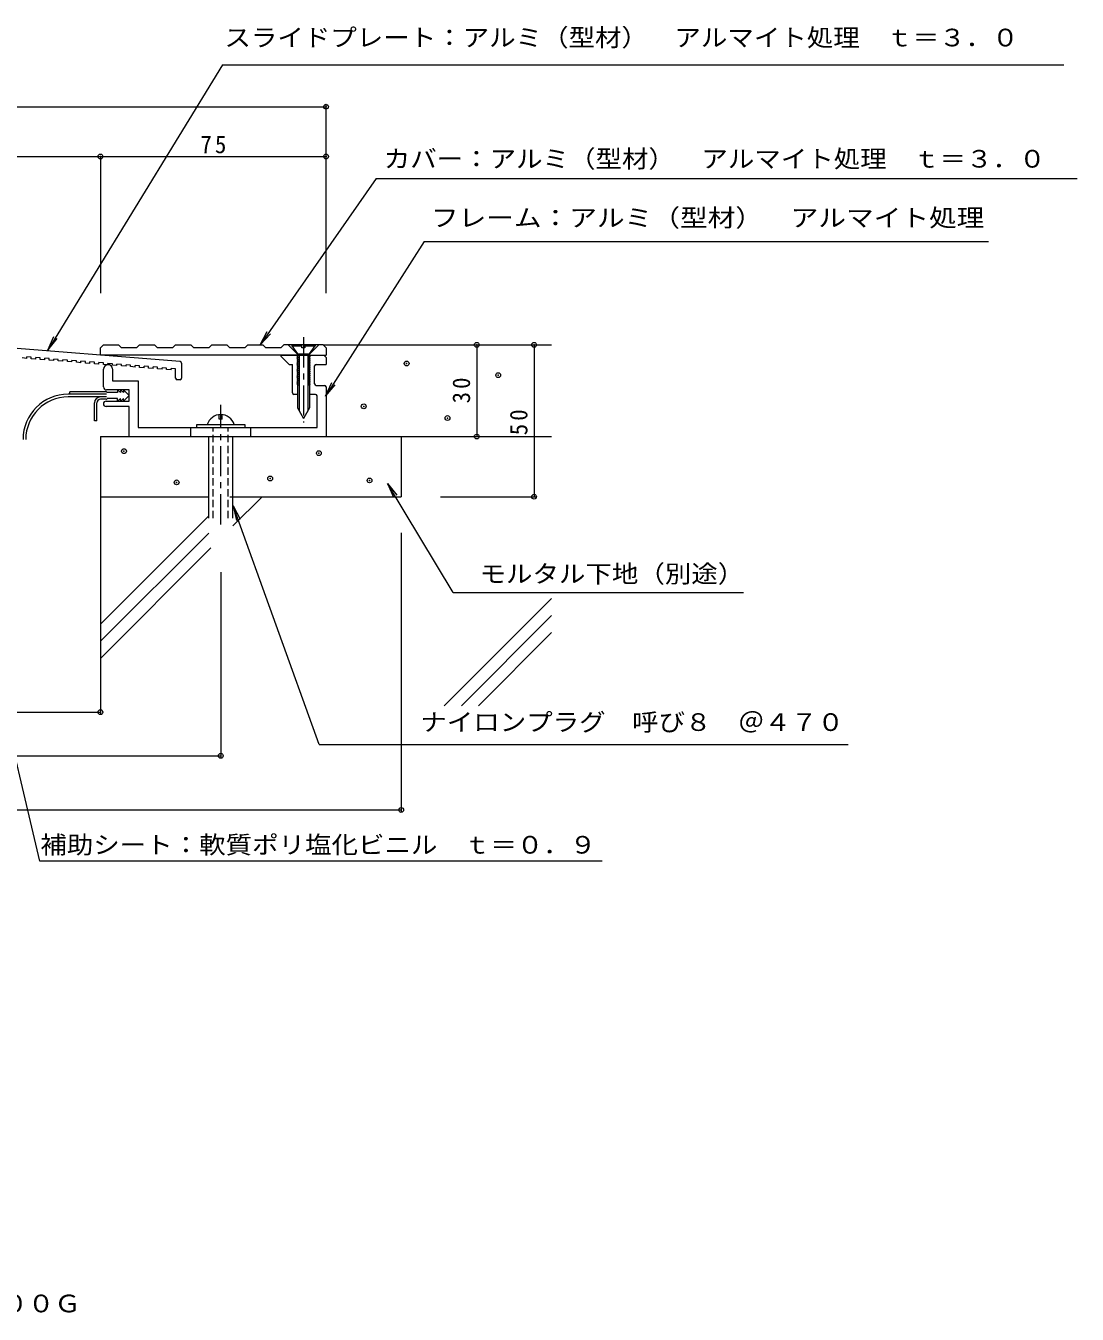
# Model space of a CAD drawing. Units: millimetres, scale not verified. Extents: x -242 to 333, y -270 to 159.
# Drawn here: x -16.9 to 332.7, y -269.5 to 158.8 of the extents above; entities that cross this region are included whole.
import ezdxf
from ezdxf.enums import TextEntityAlignment as Align

# ---------------------------------------------------------------- set-up
doc = ezdxf.new("R2010")
doc.units = ezdxf.units.MM
doc.header["$LTSCALE"] = 2
doc.header["$PDMODE"] = 32
doc.header["$PDSIZE"] = 1.6
doc.linetypes.add('CHAIN1', pattern=[8, 5, -1, 1, -1])
doc.linetypes.add('DASHED1', pattern=[1.8, 1.2, -0.6])
for name, color, linetype, lineweight in [('D-0', 3, 'Continuous', 9), ('D-1', 2, 'Continuous', 9), ('D-2', 4, 'Continuous', 9), ('D-3', 6, 'Continuous', 5), ('D-4', 7, 'Continuous', 9), ('D-5', 7, 'Continuous', 9)]:
    doc.layers.add(name, color=color, linetype=linetype, lineweight=lineweight)
doc.layers.add('F-5_F-5ﾚｲﾔ', color=2, linetype='Continuous')
doc.styles.add('ＭＳ ゴシック', font='')
doc.styles.get('ＭＳ ゴシック').set_extended_font_data('MS Gothic')

msp = doc.modelspace()

# ---------------------------------------------------------------- linework, layer by layer
at = {"layer": 'D-0'}
for p, q in [((7.927, 51.716), (8.927, 52.716)), ((7.927, 49.216), (7.927, 51.716)), ((8.927, 52.716), (13.927, 52.716)), ((20.927, 52.716), (19.927, 51.716)), ((20.927, 52.716), (25.927, 52.716)), ((26.927, 51.716), (25.927, 52.716)), ((31.927, 51.716), (26.927, 51.716)), ((32.927, 52.716), (31.927, 51.716)), ((32.927, 52.716), (37.927, 52.716)), ((44.927, 52.716), (43.927, 51.716)), ((44.927, 52.716), (49.927, 52.716)), ((50.927, 51.716), (49.927, 52.716)), ((55.927, 51.716), (50.927, 51.716)), ((56.927, 52.716), (55.927, 51.716)), ((56.927, 52.716), (61.927, 52.716)), ((68.927, 52.716), (67.927, 51.716)), ((81.927, 52.716), (68.927, 52.716)), ((73.327, 49.716), (70.327, 52.716)), ((77.527, 49.716), (80.527, 52.716)), ((82.927, 51.716), (81.927, 52.716)), ((82.927, 51.716), (82.927, 49.216)), ((-16.573, 48.206), (-18.073, 48.326)), ((-16.573, 48.206), (-16.573, 48.708)), ((-15.073, 48.588), (-16.573, 48.708)), ((-15.073, 48.086), (-15.073, 48.588)), ((-13.573, 47.966), (-15.073, 48.086)), ((-13.573, 47.966), (-13.573, 48.468)), ((-12.073, 48.348), (-13.573, 48.468)), ((-12.073, 47.846), (-12.073, 48.348)), ((-10.573, 47.726), (-12.073, 47.846)), ((-10.573, 47.726), (-10.573, 48.228)), ((-9.073, 48.108), (-10.573, 48.228)), ((-9.073, 47.606), (-9.073, 48.108)), ((-7.573, 47.486), (-9.073, 47.606)), ((-7.573, 47.486), (-7.573, 47.988)), ((-6.073, 47.868), (-7.573, 47.988)), ((-6.073, 47.366), (-6.073, 47.868)), ((-4.573, 47.246), (-6.073, 47.366)), ((-4.573, 47.246), (-4.573, 47.748)), ((-3.073, 47.628), (-4.573, 47.748)), ((-3.073, 47.126), (-3.073, 47.628)), ((-1.573, 47.006), (-3.073, 47.126)), ((-1.573, 47.006), (-1.573, 47.508)), ((-0.073, 47.388), (-1.573, 47.508)), ((-0.073, 46.886), (-0.073, 47.388)), ((1.427, 46.766), (1.427, 47.268)), ((2.927, 47.148), (1.427, 47.268)), ((2.927, 46.646), (2.927, 47.148)), ((73.427, 49.216), (7.927, 49.216)), ((73.327, 49.716), (77.527, 49.716)), ((1.427, 46.766), (-0.073, 46.886)), ((4.427, 46.526), (2.927, 46.646)), ((4.427, 46.526), (4.427, 47.028)), ((5.927, 46.908), (4.427, 47.028)), ((5.927, 46.406), (5.927, 46.908)), ((7.427, 46.286), (5.927, 46.406)), ((7.427, 46.286), (7.427, 46.788)), ((8.927, 46.668), (7.427, 46.788)), ((8.927, 46.166), (8.927, 46.668)), ((10.427, 46.046), (8.927, 46.166)), ((10.427, 46.046), (10.427, 46.548)), ((11.927, 46.428), (10.427, 46.548)), ((11.927, 45.926), (11.927, 46.428)), ((13.427, 45.806), (11.927, 45.926)), ((13.427, 45.806), (13.427, 46.308)), ((14.927, 46.188), (13.427, 46.308)), ((14.927, 45.686), (14.927, 46.188)), ((16.427, 45.566), (14.927, 45.686)), ((16.427, 45.566), (16.427, 46.068)), ((17.927, 45.948), (16.427, 46.068)), ((17.927, 45.446), (17.927, 45.948)), ((19.427, 45.326), (17.927, 45.446)), ((19.427, 45.326), (19.427, 45.828)), ((20.927, 45.708), (19.427, 45.828)), ((20.927, 45.206), (20.927, 45.708)), ((22.427, 45.086), (20.927, 45.206)), ((22.427, 45.086), (22.427, 45.588)), ((23.927, 45.468), (22.427, 45.588)), ((23.927, 44.966), (23.927, 45.468)), ((25.427, 44.846), (23.927, 44.966)), ((25.427, 44.846), (25.427, 45.348)), ((26.927, 45.228), (25.427, 45.348)), ((26.927, 44.726), (26.927, 45.228)), ((28.427, 44.606), (26.927, 44.726)), ((28.427, 44.606), (28.427, 45.108)), ((29.927, 44.988), (28.427, 45.108)), ((29.927, 44.486), (29.927, 44.988)), ((31.427, 44.366), (29.927, 44.486)), ((31.427, 44.366), (31.427, 44.868)), ((32.927, 44.748), (31.427, 44.868)), ((32.927, 41.596), (32.927, 44.748)), ((34.927, 46.634), (34.927, 41.596)), ((34.427, 41.096), (33.427, 41.096))]:
    msp.add_line(p, q, dxfattribs=at)
for points in [[(34.467, 47.133), (-29.573, 52.256), (-30.573, 52.256)], [(19.927, 51.716), (14.927, 51.716), (13.927, 52.716)], [(43.927, 51.716), (38.927, 51.716), (37.927, 52.716)], [(67.927, 51.716), (62.927, 51.716), (61.927, 52.716)]]:
    msp.add_lwpolyline(points, dxfattribs=at)
for centre, start, end in [((34.427, 46.634), 3.2639, 85.42607), ((33.427, 41.596), 180, 270), ((34.427, 41.596), 270, 0)]:
    msp.add_arc(centre, 0.5, start, end, dxfattribs=at)
at = {"layer": 'D-1'}
for p, q in [((71.577, 52.416), (74.927, 52.416)), ((79.277, 52.716), (75.927, 52.716)), ((75.927, 52.416), (79.277, 52.416)), ((77.427, 49.716), (79.277, 52.416)), ((79.277, 52.716), (79.277, 52.416)), ((67.927, 49.216), (82.927, 49.216)), ((67.927, 49.216), (67.927, 48.916)), ((67.927, 48.916), (70.627, 46.216)), ((73.677, 49.036), (73.227, 48.776)), ((73.227, 48.776), (73.677, 48.516)), ((73.427, 49.716), (73.42, 31.716)), ((73.677, 49.216), (73.677, 49.036)), ((74.027, 49.716), (74.019, 30.678)), ((76.827, 49.716), (76.819, 30.676)), ((77.177, 49.216), (77.177, 49.036)), ((77.177, 49.036), (77.627, 48.776)), ((77.627, 48.776), (77.177, 48.516)), ((77.427, 49.716), (77.42, 31.716)), ((82.22, 49.216), (82.927, 48.509)), ((82.927, 48.509), (82.927, 46.216)), ((8.932, 38.716), (8.932, 44.605)), ((70.627, 46.216), (71.727, 46.216)), ((71.727, 36.716), (71.727, 46.216)), ((79.127, 39.736), (79.127, 45.716)), ((79.627, 46.216), (82.927, 46.216)), ((79.627, 39.236), (82.427, 39.236)), ((82.927, 38.736), (82.927, 22.216)), ((73.422, 36.216), (72.227, 36.216)), ((79.427, 36.216), (77.422, 36.216)), ((79.932, 25.216), (79.932, 35.716)), ((73.42, 31.716), (75.42, 28.252)), ((77.42, 31.716), (75.42, 28.252)), ((39.927, 26.216), (55.927, 26.216)), ((39.927, 25.216), (39.927, 26.216)), ((47.427, 28.016), (47.427, 29.489)), ((48.427, 28.016), (47.427, 28.016)), ((48.427, 28.016), (48.427, 29.489)), ((55.927, 26.216), (55.927, 25.216)), ((37.927, 22.216), (37.927, 25.216)), ((43.927, -4.856), (43.927, 22.216)), ((51.927, -4.856), (51.927, 22.216)), ((57.927, 22.216), (57.927, 25.216))]:
    msp.add_line(p, q, dxfattribs=at)
at = {"layer": 'D-1', "linetype": 'CHAIN1'}
for p, q in [((75.427, 55.199), (75.427, 37.798)), ((75.427, 55.199), (75.427, 26.893)), ((47.927, -6.972), (47.927, 32.712))]:
    msp.add_line(p, q, dxfattribs=at)
at = {"layer": 'D-1', "linetype": 'DASHED1'}
for p, q in [((45.427, -4.856), (45.427, 25.216)), ((50.427, -4.856), (50.427, 25.216))]:
    msp.add_line(p, q, dxfattribs=at)
at = {"layer": 'D-1'}
for points in [[(71.577, 52.716), (71.577, 52.416), (73.427, 49.716)], [(75.927, 52.716), (75.927, 51.716), (74.927, 51.716), (74.927, 52.716)], [(73.677, 48.516), (73.677, 48.336), (73.227, 48.076), (73.677, 47.816), (73.677, 47.636), (73.227, 47.376), (73.677, 47.116), (73.677, 46.936), (73.227, 46.676), (73.677, 46.416), (73.677, 46.236), (73.227, 45.976), (73.677, 45.716), (73.677, 45.536), (73.227, 45.276), (73.677, 45.016), (73.677, 44.836), (73.227, 44.576), (73.677, 44.316), (73.677, 44.136), (73.227, 43.876), (73.677, 43.616), (73.677, 43.436), (73.227, 43.176), (73.677, 42.916), (73.677, 42.736), (73.227, 42.476), (73.677, 42.216), (73.677, 42.036), (73.227, 41.776), (73.677, 41.516), (73.677, 41.336), (73.227, 41.076), (73.677, 40.816), (73.677, 40.636), (73.227, 40.376), (73.677, 40.116), (73.677, 39.936), (73.227, 39.676), (73.677, 39.416)], [(77.177, 48.516), (77.177, 48.336), (77.627, 48.076), (77.177, 47.816), (77.177, 47.636), (77.627, 47.376), (77.177, 47.116), (77.177, 46.936), (77.627, 46.676), (77.177, 46.416), (77.177, 46.236), (77.627, 45.976), (77.177, 45.716), (77.177, 45.536), (77.627, 45.276), (77.177, 45.016), (77.177, 44.836), (77.627, 44.576), (77.177, 44.316), (77.177, 44.136), (77.627, 43.876), (77.177, 43.616), (77.177, 43.436), (77.627, 43.176), (77.177, 42.916), (77.177, 42.736), (77.627, 42.476), (77.177, 42.216), (77.177, 42.036), (77.627, 41.776), (77.177, 41.516), (77.177, 41.336), (77.627, 41.076), (77.177, 40.816), (77.177, 40.636), (77.627, 40.376), (77.177, 40.116), (77.177, 39.936), (77.627, 39.676), (77.177, 39.416)], [(11.932, 44.605), (11.932, 40.716), (20.432, 40.716), (20.432, 25.216), (79.932, 25.216)], [(73.677, 39.416), (73.677, 39.236), (73.643, 39.216)], [(77.177, 39.416), (77.177, 39.236), (77.211, 39.216)], [(9.802, 33.966), (17.432, 33.966), (17.432, 37.716), (9.932, 37.716)], [(17.427, 22.216), (17.427, 32.216), (9.802, 32.216)]]:
    msp.add_lwpolyline(points, dxfattribs=at)
for centre, radius, start, end in [((10.432, 44.605), 1.5, 2.60864, 179.99998), ((79.627, 45.716), 0.5, 90, 180), ((9.932, 38.716), 1, 180, 270), ((79.627, 39.736), 0.5, 180, 270), ((82.427, 38.736), 0.5, 0, 90), ((72.227, 36.716), 0.5, 180, 270), ((79.427, 35.716), 0.5, 0, 90), ((9.802, 33.091), 0.875, 90, 270), ((47.927, 24.798), 4.718, 17.49231, 162.50768)]:
    msp.add_arc(centre, radius, start, end, dxfattribs=at)
at = {"layer": 'D-2'}
for p, q in [((9.932, 36.291), (-2.796, 36.291)), ((9.932, 35.391), (-2.796, 35.391)), ((-2.195, 36.291), (-2.195, 37.086)), ((9.932, 37.086), (-2.195, 37.086)), ((9.932, 34.591), (7.932, 34.591)), ((13.557, 36.836), (10.182, 36.836)), ((13.557, 34.846), (10.182, 34.846)), ((5.932, 27.391), (5.932, 33.391)), ((6.732, 27.391), (6.732, 33.391)), ((6.732, 27.391), (5.932, 27.391))]:
    msp.add_line(p, q, dxfattribs=at)
for points in [[(15.557, 37.716), (15.557, 36.836), (14.557, 37.716), (14.557, 36.836), (13.557, 37.716), (13.557, 36.836)], [(15.557, 33.966), (15.557, 34.846), (14.557, 33.966), (14.557, 34.846), (13.557, 33.966), (13.557, 34.846)], [(15.557, 37.716), (17.432, 35.841), (15.557, 33.966)]]:
    msp.add_lwpolyline(points, dxfattribs=at)
for centre, radius, start, end in [((-2.796, 21.291), 15, 90, 180), ((-2.796, 21.291), 14.1, 90, 179.99998), ((7.932, 33.391), 2, 90, 180), ((7.932, 33.391), 1.2, 90, 180), ((9.932, 36.836), 0.25, 0, 90), ((9.932, 34.846), 0.25, 270, 0)]:
    msp.add_arc(centre, radius, start, end, dxfattribs=at)
at = {"layer": 'D-3'}
for p, q in [((81.927, 52.716), (157.927, 52.716)), ((7.927, 22.216), (7.927, -67.284)), ((7.927, 22.216), (157.927, 22.216)), ((107.927, 22.216), (107.927, 2.216)), ((7.927, 2.216), (43.927, 2.216)), ((50.927, 2.216), (107.927, 2.216)), ((51.927, -7.5), (61.643, 2.216)), ((7.927, -40.186), (43.87, -4.243)), ((7.927, -45.843), (43.927, -9.843)), ((7.927, -51.5), (44.647, -14.78)), ((122.25, -67.284), (157.927, -31.607)), ((127.907, -67.284), (157.927, -37.264)), ((133.564, -67.284), (157.927, -42.921))]:
    msp.add_line(p, q, dxfattribs=at)
for p in [(109.713, 46.511), (140.167, 42.623), (95.458, 32.256), (123.32, 28.368), (15.759, 17.352), (80.554, 16.704), (64.356, 8.281), (33.254, 6.985), (97.402, 7.633)]:
    msp.add_point(p, dxfattribs=at)
at = {"layer": 'D-4'}
for p, q in [((48.523, 145.764), (-9.605, 50.955)), ((48.523, 145.764), (328.212, 145.764)), ((99.577, 108.011), (61.069, 52.716)), ((99.577, 108.011), (332.651, 108.011)), ((115.504, 87.034), (82.728, 35.626)), ((115.504, 87.034), (303.128, 87.034)), ((61.069, 52.716), (63.367, 57.157)), ((61.069, 52.716), (64.438, 56.411)), ((-9.605, 50.955), (-7.57, 55.523)), ((-9.605, 50.955), (-6.457, 54.84)), ((82.728, 35.626), (84.843, 40.157)), ((82.728, 35.626), (85.943, 39.455)), ((125.143, -29.634), (103.389, 6.622)), ((103.389, 6.622), (106.499, 2.707)), ((103.389, 6.622), (105.38, 2.035)), ((52.064, -0.801), (54.356, -5.245)), ((-12.183, -118.915), (-35.921, -18.624)), ((125.143, -29.634), (221.734, -29.634)), ((80.587, -80.106), (256.514, -80.106)), ((174.773, -118.915), (-12.183, -118.915))]:
    msp.add_line(p, q, dxfattribs=at)
msp.add_lwpolyline([(80.587, -80.106), (52.064, -0.801), (53.128, -5.687)], dxfattribs=at)
at = {"layer": 'D-5'}
for p, q in [((-167.073, 131.843), (82.927, 131.843)), ((82.927, 69.916), (82.927, 132.443)), ((-167.073, 115.299), (82.927, 115.299)), ((7.927, 115.299), (7.927, 69.916)), ((133.023, 52.716), (133.023, 22.216)), ((152.092, 52.716), (152.092, 2.216)), ((120.953, 2.216), (152.692, 2.216)), ((107.927, -9.784), (107.927, -102.494)), ((47.927, -22.902), (47.927, -84.507)), ((7.927, -66.756), (7.927, -69.995)), ((-92.073, -69.395), (7.927, -69.395)), ((-132.073, -83.907), (47.927, -83.907)), ((-192.073, -101.894), (107.927, -101.894))]:
    msp.add_line(p, q, dxfattribs=at)
for p in [(82.927, 131.843), (7.927, 115.299), (82.927, 115.299), (133.023, 52.716), (152.092, 52.716), (133.023, 22.216), (152.092, 2.216), (7.927, -69.395), (47.927, -83.907), (107.927, -101.894)]:
    msp.add_point(p, dxfattribs=at)

# ---------------------------------------------------------------- texts
at = {"layer": 'D-4', "color": 2, "style": 'ＭＳ ゴシック'}
for s, width, p in [('スライドプレート：アルミ（型材）\u3000アルマイト処理\u3000ｔ＝３．０', 1.1, (49.15, 150.144)), ('カバー：アルミ（型材）\u3000アルマイト処理\u3000ｔ＝３．０', 1.1, (102.111, 109.845)), ('フレーム：アルミ（型材）\u3000アルマイト処理', 1.15, (117.791, 90.244)), ('モルタル下地（別途）', 1.1, (133.953, -28.091)), ('ナイロンプラグ\u3000呼び８\u3000＠４７０', 1.1, (114.273, -77.39)), ('補助シート：軟質ポリ塩化ビニル\u3000ｔ＝０．９', 1.1, (-12.055, -118.16))]:
    msp.add_text(s, height=5.865, dxfattribs=dict(at, width=width)).set_placement(p, align=Align.BOTTOM_LEFT)
at = {"layer": 'D-5', "color": 2, "insert": (41.177, 116.299), "char_height": 5.865, "attachment_point": 7, "style": 'ＭＳ ゴシック'}
msp.add_mtext('\\T1.27;\\W0.95;75', dxfattribs=at)
at = {"layer": 'D-5', "color": 2, "char_height": 5.865, "attachment_point": 7, "rotation": 90, "style": 'ＭＳ ゴシック'}
for s, insert in [('\\T1.27;\\W0.95;30', (130.904, 33.246)), ('\\T1.27;\\W0.95;50', (149.973, 22.652))]:
    msp.add_mtext(s, dxfattribs=dict(at, insert=insert))
at = {"layer": 'F-5_F-5ﾚｲﾔ', "style": 'ＭＳ ゴシック', "width": 1.1}
msp.add_text('床－床\u3000ＡＸ６６－１００Ｇ', height=5.865, dxfattribs=at).set_placement((-113, -270.622), align=Align.BOTTOM_LEFT)

doc.saveas('drawing.dxf')
